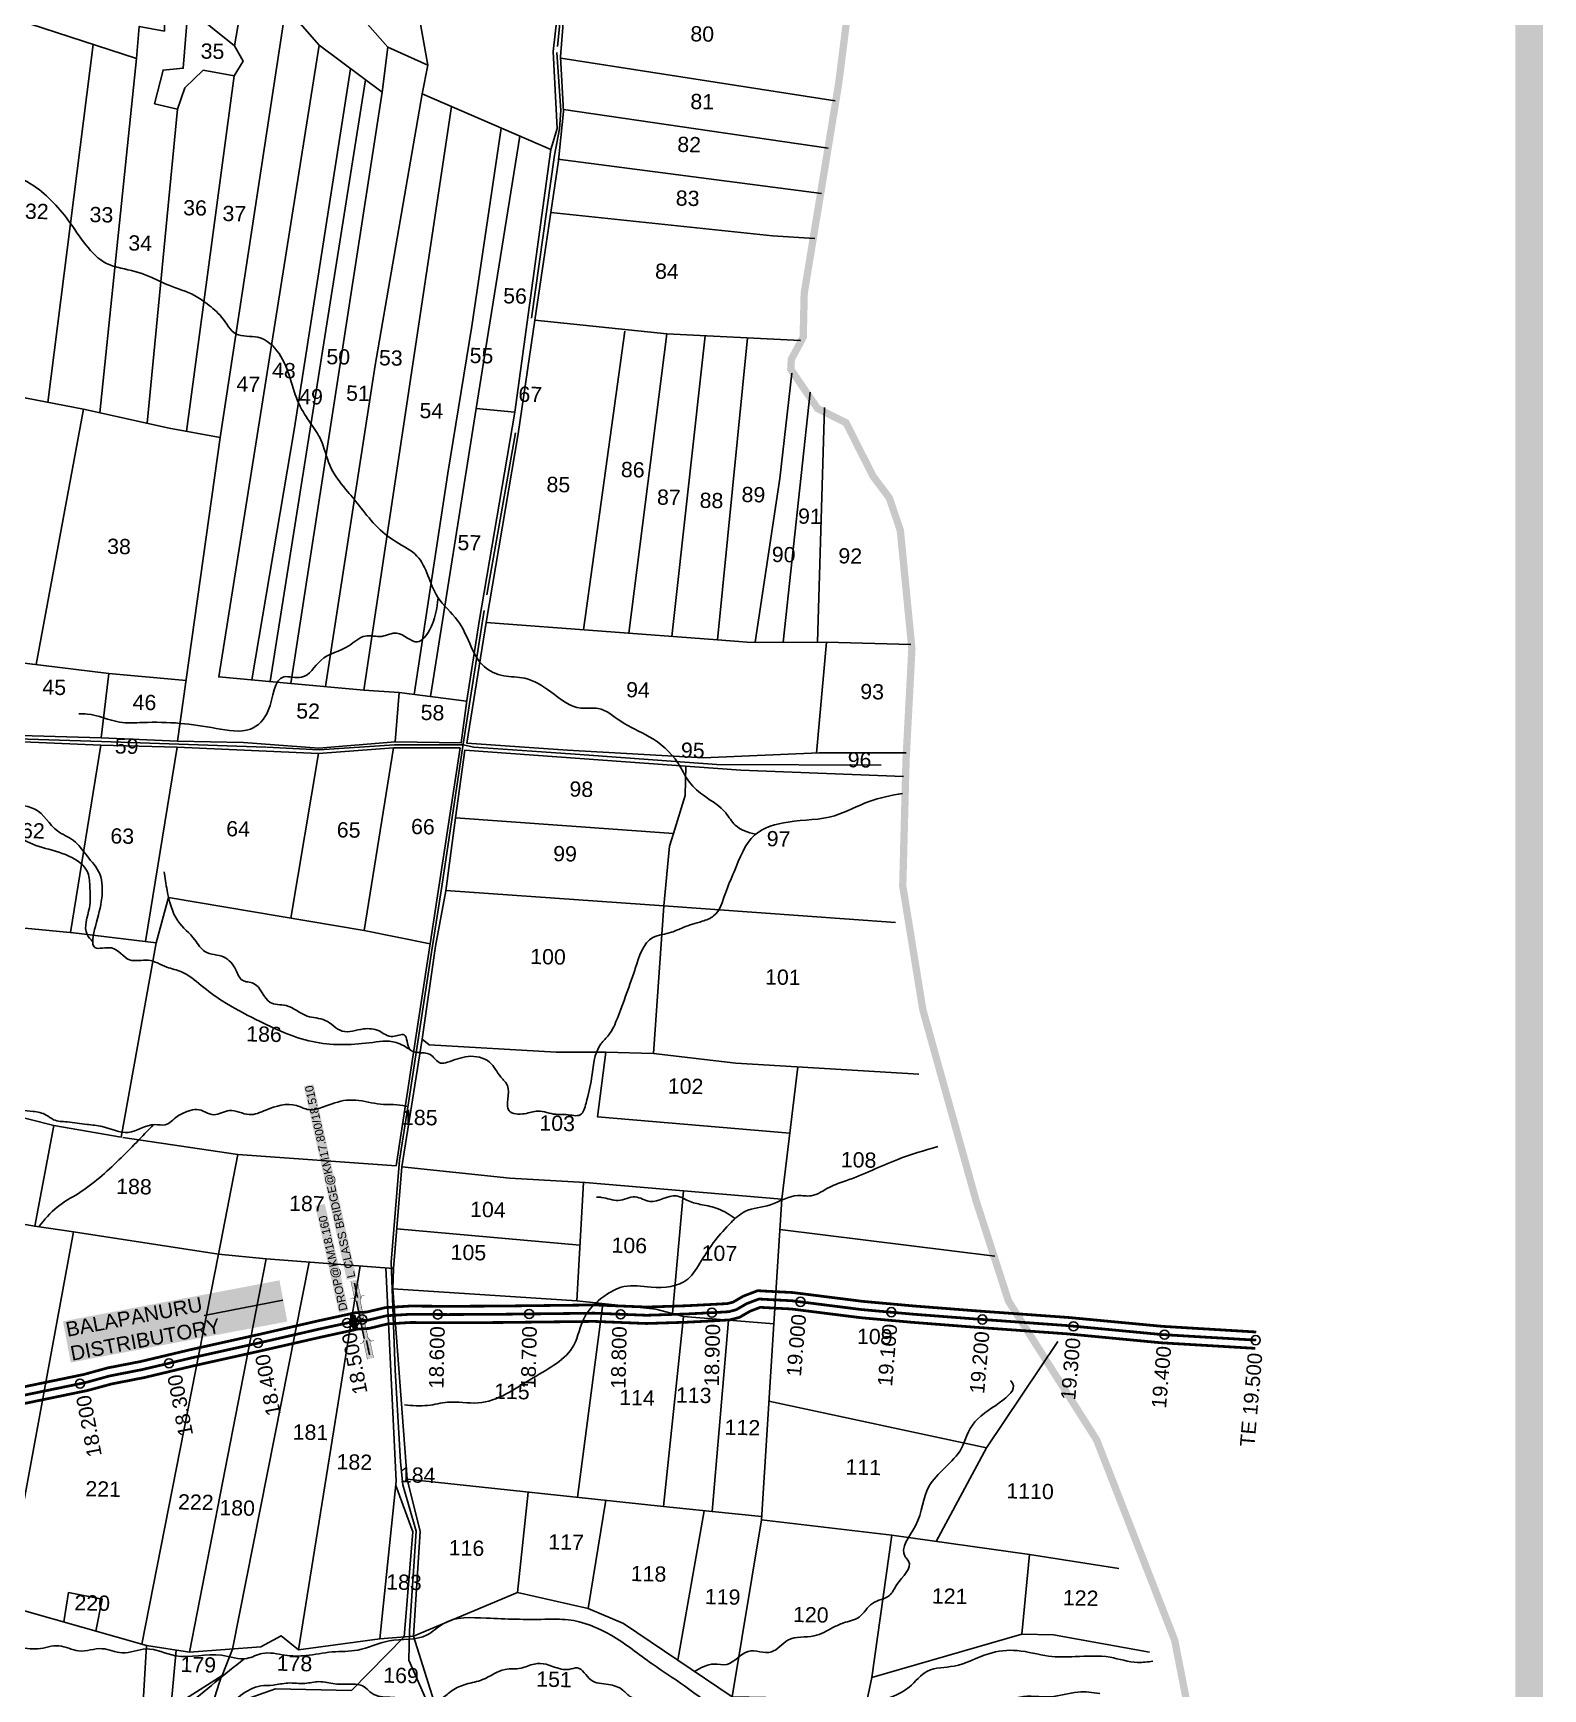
# Model space of a CAD drawing. Header units: millimetres. Extents: x 191342 to 235284, y 1600297 to 1616674.
# Drawn here: x 200429 to 202081, y 1607092 to 1608904 of the extents above; entities that cross this region are included whole.
import ezdxf
from ezdxf.enums import TextEntityAlignment as Align

# ---------------------------------------------------------------- set-up
doc = ezdxf.new("R2010")
doc.units = ezdxf.units.MM
doc.header["$LTSCALE"] = 15
doc.header["$PDMODE"] = 32
doc.header["$PDSIZE"] = 10
for name, pattern in [('ACAD_ISO02W100', [15, 12, -3]), ('ACAD_ISO03W100', [30, 12, -18]), ('HIDDEN2', [0.1875, 0.125, -0.0625])]:
    doc.linetypes.add(name, pattern=pattern)
for name, color, linetype in [('CANAL1', 7, 'Continuous'), ('CSMark', 72, 'Continuous'), ('PAPER SIZE', 5, 'Continuous'), ('PLOTS', 7, 'Continuous'), ('PLOTS NO', 7, 'Continuous'), ('ROADS', 1, 'Continuous'), ('STREAMS', 4, 'Continuous'), ('STRUCTURE', 5, 'Continuous'), ('text2', 7, 'Continuous'), ('VILLAGE BOUNDRY', 5, 'Continuous')]:
    doc.layers.add(name, color=color, linetype=linetype)
doc.styles.get("Standard").update_dxf_attribs({"font": 'arial.ttf'})
doc.dimstyles.get("Standard").update_dxf_attribs({"dimtxt": 0.18, "dimasz": 0.18, "dimexe": 0.18, "dimexo": 0.0625, "dimgap": 0.09, "dimtad": 0, "dimtih": 1, "dimtoh": 1, "dimdec": 4, "dimzin": 0, "dimdsep": 46, "dimtxsty": 'Standard', "dimcen": 0.09, "dimadec": 0, "dimazin": 0, "dimtfac": 1, "dimtdec": 4, "dimtofl": 0, "dimtmove": 0, "dimatfit": 3, "dimfxl": 1, "dimtolj": 1, "dimtzin": 0, "dimarcsym": 0})

# ---------------------------------------------------------------- blocks, each defined once
blk = doc.blocks.new('DROP')
h = blk.add_hatch()
h.set_pattern_fill('ANSI31', color=1, scale=10, angle=45)
h.set_pattern_definition([(90, (-324.4107, -25.7687), (-1.25, 0), [])])
h.paths.add_polyline_path([(-9.9, -4.3), (-13.8, 4.1), (13.8, 4.1), (10.2, -4.3)])
at = {"layer": 'STRUCTURE', "color": 5, "const_width": 0.49}
blk.add_lwpolyline([(-9.9, -4.3), (-13.8, 4.1), (13.8, 4.1), (10.2, -4.3), (-9.9, -4.3)], dxfattribs=at)
at = {"layer": 'STRUCTURE', "color": 5}
blk.add_circle((0, 0), 1.33, dxfattribs=at)
blk = doc.blocks.new('SLB')
at = {"layer": 'STRUCTURE'}
h = blk.add_hatch(dxfattribs=at)
h.set_pattern_fill('DOTS', color=6, scale=20, angle=320.3722, style=0)
h.set_pattern_definition([(320.372247934, (-159.4327, -72.9564), (1.2786241598, 0.5641323054), [0, -1.25])])
h.paths.add_polyline_path([(769699.5, 1706871.1), (769699.5, 1706861.1), (769729.1, 1706861.1), (769732.1, 1706863.1), (769792.1, 1706863.1), (769795.1, 1706861.1), (769824.7, 1706861.1), (769824.7, 1706871.1), (769795.1, 1706871.1), (769792.1, 1706869.1), (769732.1, 1706869.1), (769729.1, 1706871.1)])
at = {"layer": 'STRUCTURE', "color": 6, "linetype": 'ACAD_ISO02W100', "ltscale": 0.5, "const_width": 0.5}
for points in [[(769699.5, 1706871.1), (769729.1, 1706871.1)], [(769699.5, 1706861.1), (769729.1, 1706861.1)], [(769795.1, 1706871.1), (769824.7, 1706871.1)], [(769795.1, 1706861.1), (769824.7, 1706861.1)]]:
    blk.add_lwpolyline(points, dxfattribs=at)
at = {"layer": 'STRUCTURE', "color": 6, "const_width": 0.628}
for points in [[(769726.1, 1706877.1), (769726.1, 1706873.1), (769732.1, 1706869.1), (769792.1, 1706869.1), (769798.1, 1706873.1), (769798.1, 1706877.1)], [(769726.1, 1706855.1), (769726.1, 1706859.1), (769732.1, 1706863.1), (769792.1, 1706863.1), (769798.1, 1706859.1), (769798.1, 1706855.1)]]:
    blk.add_lwpolyline(points, dxfattribs=at)
at = {"layer": 'STRUCTURE', "color": 6}
blk.add_lwpolyline([(769732.1, 1706863.1), (769792.1, 1706863.1)], dxfattribs=at)
blk.add_lwpolyline([(769732.1, 1706863.1), (769792.1, 1706863.1)], dxfattribs=at)
at = {"layer": 'STRUCTURE', "color": 0}
blk.add_circle((769762.1, 1706866.1), 1.24, dxfattribs=at)
for points in [[(769703.8, 1706866), (769726.7, 1706866)], [(769818.6, 1706865.8), (769795.7, 1706865.8)]]:
    blk.add_leader(points, dimstyle='Standard', override={"dimasz": 10, "dimgap": 0.09, "dimtad": 0}, dxfattribs=at)

msp = doc.modelspace()

# ---------------------------------------------------------------- linework, layer by layer
at = {"layer": 'CANAL1', "color": 200, "const_width": 3}
for points in [[(200388.5, 1607416), (200484.7, 1607435.9), (200510.5, 1607443), (200547, 1607450.1), (200601.3, 1607463), (200675.6, 1607479.5), (200739.5, 1607494.2), (200763.9, 1607499.5), (200781.5, 1607503.4), (200793.7, 1607504.1), (200814.4, 1607509), (200841.6, 1607510.7), (200882.9, 1607510.4), (200940.2, 1607510.7), (201043.1, 1607511.9), (201100, 1607509.6), (201143.1, 1607511), (201174.2, 1607512.6), (201188.6, 1607513.4), (201194.8, 1607515), (201205.7, 1607521.4), (201221.6, 1607527.5), (201239.7, 1607526.5), (201259.8, 1607525.5), (201336.7, 1607515.8), (201393.4, 1607510.7), (201460, 1607505.5), (201561.5, 1607498.2), (201664.3, 1607488.5), (201767.1, 1607482.3)], [(200392.1, 1607398.4), (200489, 1607418.4), (200514.6, 1607425.4), (200550.9, 1607432.5), (200605.3, 1607445.5), (200679.6, 1607462), (200743.5, 1607476.6), (200767.8, 1607481.9), (200784, 1607485.5), (200796.4, 1607486.2), (200817.1, 1607491.2), (200842.1, 1607492.7), (200882.9, 1607492.4), (200940.3, 1607492.7), (201042.8, 1607493.9), (201099.9, 1607491.6), (201143.9, 1607493), (201175.2, 1607494.6), (201191.5, 1607495.6), (201201.7, 1607498.3), (201213.5, 1607505.1), (201224.5, 1607509.3), (201238.8, 1607508.5), (201258.2, 1607507.5), (201334.8, 1607497.9), (201391.9, 1607492.8), (201458.7, 1607487.6), (201560, 1607480.3), (201663, 1607470.5), (201766.1, 1607464.4)]]:
    msp.add_lwpolyline(points, dxfattribs=at)
at = {"layer": 'CANAL1', "color": 3, "linetype": 'HIDDEN2', "ltscale": 4, "true_color": 0x00ff00, "const_width": 3}
msp.add_lwpolyline([(200390.3, 1607407.2), (200486.9, 1607427.1), (200512.6, 1607434.2), (200548.9, 1607441.3), (200603.3, 1607454.2), (200677.6, 1607470.7), (200741.5, 1607485.4), (200765.9, 1607490.7), (200782.7, 1607494.5), (200789.3, 1607494.8), (200795, 1607495.2), (200815.8, 1607500.1), (200841.8, 1607501.7), (200882.9, 1607501.4), (200940.2, 1607501.7), (201043, 1607502.9), (201099.9, 1607500.6), (201143.5, 1607502), (201174.7, 1607503.6), (201190.1, 1607504.5), (201198.3, 1607506.7), (201209.6, 1607513.3), (201223.1, 1607518.4), (201239.3, 1607517.5), (201259, 1607516.5), (201335.7, 1607506.8), (201392.7, 1607501.7), (201459.3, 1607496.6), (201560.7, 1607489.3), (201663.7, 1607479.5), (201766.6, 1607473.4)], dxfattribs=at)
at = {"layer": 'PLOTS', "color": 0}
for points in [[(200605.2, 1609101), (200654.9, 1609070.1), (200640.8, 1609041.8), (200783.9, 1608925.8), (200816.9, 1608888), (200860.9, 1608868.5), (200848.6, 1608937.7), (200793.7, 1608966.3), (200783.9, 1608925.8)], [(200307.1, 1608952.2), (200542.1, 1608875.7), (200545.1, 1608910.9), (200572.7, 1608905.8), (200573.1, 1608920.7), (200602, 1609032.8), (200569.5, 1609078.6)], [(200860.9, 1608868.5), (200854.8, 1608837), (200995.3, 1608776.2), (201002.5, 1608799.1), (200997.9, 1608883.5), (201007.9, 1608970.6), (201015.1, 1609045.6)], [(201021.8, 1609046.6), (201012.4, 1608961.4), (201006.1, 1608877.5), (201009.4, 1608817.7), (201004.9, 1608775), (201003.7, 1608763.7), (200978, 1608589.5), (200959.7, 1608465.2), (200924.5, 1608258.8), (201177.7, 1608239.6), (201210.1, 1608237.2), (201222.2, 1608236.9), (201297.1, 1608237.2), (201389.2, 1608234.5)], [(200573.1, 1608920.7), (200597, 1608914.4), (200597.4, 1608931.2), (200649.3, 1608889.5), (200664, 1608974.7), (200708.3, 1608947.2), (200705.4, 1608931.9), (200741.9, 1608890.3), (200811, 1608838.8), (200816.9, 1608888)], [(200705.4, 1608931.9), (200633.8, 1608461)], [(200553.6, 1608476.6), (200587, 1608820.4), (200561.8, 1608826.2), (200571.1, 1608863.1), (200593.3, 1608865.2), (200597, 1608914.4)], [(200445.2, 1608499.5), (200494.6, 1608891.2)], [(200649.3, 1608889.5), (200658.7, 1608872.9), (200648.9, 1608856.8), (200615.2, 1608863), (200595, 1608843.5), (200587, 1608820.4)], [(200741.9, 1608890.3), (200632.1, 1608199.1), (200710.9, 1608191.9), (200790.8, 1608184.6), (200829.4, 1608182.1), (200903.3, 1608172.4)], [(200542.1, 1608875.7), (200502.1, 1608487.9)], [(200668.1, 1608195.9), (200714.8, 1608471.7), (200776.4, 1608864.5)], [(201306.3, 1608829.6), (201006.2, 1608876.2)], [(200596.7, 1608467.8), (200648.9, 1608856.8)], [(200792.5, 1608852.5), (200688.3, 1608194)], [(200710.9, 1608191.9), (200811, 1608838.8)], [(200748.9, 1608188.5), (200803.2, 1608540.1), (200854.8, 1608837)], [(200886.6, 1608823.2), (200790.8, 1608184.6)], [(201009.3, 1608819.9), (201298.7, 1608777.5)], [(200845.8, 1608179.9), (200882.8, 1608421.9), (200909, 1608582.8), (200941.2, 1608799.6)], [(200961.3, 1608790.9), (200925.8, 1608568.4), (200913.6, 1608492.9), (200863.6, 1608177.6)], [(200165.7, 1608560.9), (200188.7, 1608557.1), (200240.3, 1608546.3), (200421.6, 1608504.1), (200484.1, 1608491.9), (200577.7, 1608471.3), (200633.8, 1608461), (200587.1, 1608128.8), (200659.1, 1608127.3), (200741.4, 1608121.1), (200825.2, 1608128.2), (200897.3, 1608126.8), (200903.5, 1608173.3), (200917.1, 1608259.7), (200956.1, 1608488.9), (200995.3, 1608776.2)], [(201291.4, 1608728.1), (201003.2, 1608765.8)], [(200995.4, 1608707.3), (201237.8, 1608681.9), (201284.2, 1608678.8)], [(201268.5, 1608567.3), (201268.5, 1608567.3), (201122.2, 1608574.5), (200978, 1608589.5)], [(201031, 1608250.8), (201076.2, 1608577.4)], [(201122.2, 1608574.5), (201080.8, 1608247)], [(201127.9, 1608243.4), (201164.2, 1608572.4)], [(201210.6, 1608570.1), (201177.7, 1608239.6)], [(201218.9, 1608237), (201245.9, 1608416.1), (201259.2, 1608531.6)], [(201279, 1608510.6), (201249.4, 1608237)], [(200484.1, 1608491.9), (200432.2, 1608212.7)], [(200913.6, 1608492.9), (200956.1, 1608488.9)], [(201287.2, 1608237.1), (201294.9, 1608493.8)], [(200596.4, 1608195), (200511.8, 1608202.8), (200401.6, 1608216.5), (200285.4, 1608232.6), (200122, 1608279.4)], [(200924.5, 1608258.8), (200903.5, 1608126.6), (201013.7, 1608118.9), (201162, 1608110.6), (201288.8, 1608115.9), (201384, 1608116.1)], [(201286.2, 1608115.8), (201297.1, 1608237.2)], [(200511.8, 1608202.8), (200503.6, 1608132.4)], [(200829.4, 1608182.1), (200825.2, 1608128.2)], [(200587.1, 1608128.8), (200503.6, 1608132.4), (200390.2, 1608135.6), (200278.4, 1608141.8), (200101.9, 1608154.9)], [(200100.7, 1608146.6), (200282.4, 1608133.1), (200392.3, 1608129), (200503, 1608124.6), (200586.6, 1608122.3), (200741.3, 1608115.3), (200823.3, 1608121.6), (200896.1, 1608121.4), (200826.1, 1607664.3)], [(200503, 1608124.6), (200469.8, 1607919.3)], [(200552, 1607909.5), (200586.6, 1608122.3)], [(200791.2, 1607921.6), (200823.3, 1608121.6)], [(201381.3, 1608090.3), (201203.3, 1608097.1), (200901.2, 1608118.8), (200891, 1608044.8), (200880.6, 1607965), (200869.1, 1607904.5), (200854.5, 1607802.6), (200862.2, 1607796.7), (201001.4, 1607788.5), (201055.7, 1607788.5), (201107.8, 1607787), (201197.7, 1607776.4), (201398.1, 1607764.4)], [(200741.3, 1608115.3), (200711, 1607935.1)], [(201107.8, 1607787), (201119.1, 1607948.7), (201125.2, 1608013.9), (201129.7, 1608027.9), (201142.2, 1608069.4), (201143.2, 1608101.4)], [(201129.7, 1608027.9), (200891, 1608044.8)], [(200366.2, 1607929.2), (200473.1, 1607919), (200563.5, 1607908.1), (200577.1, 1607957.6), (200791.2, 1607921.6), (200863.3, 1607907.1)], [(201119.1, 1607948.7), (200880.6, 1607965.5)], [(201119.1, 1607948.7), (201372.6, 1607930.2)], [(200226.6, 1607765.1), (200451.6, 1607708.1), (200525.4, 1607695.5), (200563.5, 1607908.1)], [(200854.5, 1607802.6), (200832.4, 1607662.9), (200950.4, 1607650.6), (201033.1, 1607645.8), (201248.1, 1607627.6), (201265.6, 1607772.3)], [(201055.7, 1607788.5), (201046.3, 1607717.9), (201256.9, 1607700)], [(200047.6, 1607660.2), (200414.6, 1607594), (200415.8, 1607600.7), (200430.8, 1607598), (200451.6, 1607708.1)], [(200527.1, 1607695.2), (200652.9, 1607676.6), (200826.1, 1607664.3)], [(200631.8, 1607567.3), (200652.9, 1607676.6)], [(200832.4, 1607662.9), (200823.2, 1607551.9), (200822.7, 1607529.6), (200838.3, 1607321.3), (201118.5, 1607291.5), (201172, 1607285.8), (201226, 1607280.5)], [(201023.7, 1607516.4), (201031.1, 1607646)], [(201140.6, 1607636.7), (201128.4, 1607502.4)], [(201248.1, 1607627.6), (201239.3, 1607491.1)], [(200398.2, 1607183.3), (200473, 1607591.9), (200430.8, 1607598)], [(200826.8, 1607595.1), (201027.1, 1607577.3)], [(201246, 1607594.5), (201481.1, 1607565.1)], [(200547.8, 1607140.9), (200631.8, 1607567.3), (200473, 1607591.9)], [(200599.9, 1607131.8), (200684, 1607562.3)], [(200631.8, 1607567.3), (200684, 1607562.3), (200823.2, 1607551.9)], [(200730.9, 1607558.8), (200647.3, 1607135.4)], [(200719.5, 1607134.4), (200786.8, 1607554.6)], [(200814.8, 1607552.5), (200826.3, 1607319.2), (200808.3, 1607146.7), (200845, 1607149.4)], [(200822.7, 1607529.6), (201023.7, 1607516.4), (201110.1, 1607507.2), (201140.5, 1607499.2), (201239.3, 1607491.1)], [(201024.5, 1607301.5), (201052.3, 1607513.3)], [(201140.5, 1607499.2), (201118.5, 1607291.5)], [(201172, 1607285.8), (201189.9, 1607495.2)], [(201239.3, 1607491.1), (201225.8, 1607276.9), (201368.5, 1607259.9), (201519.1, 1607238.7), (201616.8, 1607223.4)], [(201234, 1607406.7), (201472.2, 1607355.7), (201550.2, 1607471.8)], [(201472.2, 1607355.7), (201416.9, 1607253.1)], [(200838.3, 1607321.3), (200852.4, 1607263.9), (200845, 1607149.4), (200873.5, 1607059), (200892.8, 1606923.7), (200905.4, 1606778.8), (200946, 1606741.1), (200943, 1606669.2), (200974.6, 1606667.9), (200997.8, 1606733.9), (201094.1, 1606699.9), (201148.7, 1606695.4), (201361.3, 1606702.7), (201508.7, 1606751.3), (201615.9, 1606760.1), (201715.5, 1606780.7)], [(200825.8, 1607314.5), (200844.4, 1607263.8), (200835, 1607148.7)], [(200958.9, 1607197.2), (200970.6, 1607307.2)], [(201036.1, 1607179.7), (201055.4, 1607298.2)], [(201163.2, 1607286.7), (201134.5, 1607123.2)], [(201193.9, 1607083.2), (201225.8, 1607276.9)], [(201346.7, 1607104.1), (201368.6, 1607259.9)], [(201510.5, 1607151.7), (201519.1, 1607238.7)], [(200159.6, 1607039.5), (200205.4, 1607017.7), (200224.7, 1607023.3), (200244.8, 1607004.2), (200480.3, 1606913.7), (200503.4, 1606977.5), (200547.3, 1607040.2), (200553, 1607139.4), (200347.5, 1607197.7), (200337.5, 1607135.4), (200346.4, 1607128.7), (200317.7, 1606976.2)], [(200462.6, 1607165), (200467.6, 1607197.2), (200504.6, 1607190), (200497.6, 1607155.1)], [(201650.4, 1607131.9), (201545.4, 1607150.9), (201510.5, 1607151.7), (201346.7, 1607104.1), (201341.3, 1607080.1), (201193.9, 1607083.2), (201075, 1607163.2), (201036.1, 1607179.7), (200958.9, 1607197.2), (200845, 1607149.4)], [(200808.3, 1607146.7), (200719.5, 1607134.4), (200700.3, 1607149.8), (200678, 1607137.8), (200599.9, 1607131.8), (200553, 1607139.4)], [(200610.3, 1607028.1), (200638.7, 1607047), (200652.8, 1607077.3), (200694.1, 1607091.8), (200777.3, 1607090), (200835, 1607148.7)], [(200547.3, 1607040.2), (200579.6, 1607070.7), (200636, 1607106.5), (200647.3, 1607135.4)], [(200585.5, 1607134.1), (200579.6, 1607070.7)], [(200517.9, 1606743), (200556.4, 1606809.8), (200576.3, 1606862.6), (200548, 1606948.7), (200590.5, 1606994.9), (200637.5, 1606997.8), (200638, 1607023.3), (200610.3, 1607028.1), (200635.1, 1607105.9)]]:
    msp.add_lwpolyline(points, dxfattribs=at)
at = {"layer": 'ROADS', "linetype": 'ACAD_ISO03W100'}
for points in [[(201020.2, 1609068), (201002.1, 1608882.5), (201006.3, 1608818.8), (201004.8, 1608798.8), (200999.5, 1608770), (200956.7, 1608466.1), (200922.3, 1608271.7), (200899.1, 1608123.4), (200876.3, 1607969.8), (200866, 1607904.8), (200839.7, 1607733.2), (200829.9, 1607670.3), (200820.6, 1607558.6), (200825.1, 1607440.7), (200831, 1607340.4), (200833.3, 1607315.2), (200848, 1607264.4), (200840.7, 1607155.4), (200840, 1607123.1), (200870, 1607054.9), (200881.7, 1606977.8), (200886.9, 1606934.6), (200898, 1606811.3), (200902.5, 1606762)], [(200101.5, 1608151.8), (200119.4, 1608149.5), (200347, 1608134.4), (200423.1, 1608131), (200503.7, 1608128.3), (200684.2, 1608122.1), (200741.9, 1608119.2), (200824.5, 1608124.9), (200899.3, 1608124.7), (200911.1, 1608122.1), (200985.1, 1608117), (201021.9, 1608114.4), (201176.9, 1608103.3), (201382.6, 1608102.5)]]:
    msp.add_lwpolyline(points, dxfattribs=at)
at = {"layer": 'STREAMS'}
for points in [[(201219.4, 1608026.9), (201197.2, 1608036.8), (201186.8, 1608050.3), (201163.7, 1608068.6), (201147, 1608083.9), (201134.3, 1608105.1), (201103, 1608133.7), (201071.9, 1608150.6), (201047.3, 1608164.5), (201028.4, 1608164.9), (200995.3, 1608182.9), (200966.8, 1608197.6), (200943.8, 1608200.4), (200922.4, 1608210.4), (200906.7, 1608235.6), (200893.3, 1608260.9), (200871.5, 1608286.6), (200848.9, 1608331.4), (200826.1, 1608347), (200803.6, 1608365), (200785.4, 1608387), (200771.1, 1608404.3), (200753.5, 1608430.8), (200743.7, 1608458.7), (200732.9, 1608476.2), (200719.9, 1608497.7), (200698, 1608552.9), (200674.9, 1608570.7), (200651.1, 1608574.3), (200635.2, 1608592.8), (200619.5, 1608607.2), (200605.6, 1608616.5), (200577.5, 1608627.6), (200558.8, 1608636.2), (200528.9, 1608645.6), (200512.8, 1608650), (200469.9, 1608695.3), (200429.7, 1608736.4), (200397.7, 1608752.7), (200371.6, 1608764.8), (200347.4, 1608783.9), (200331.7, 1608795.1), (200302.4, 1608825.3), (200255.9, 1608848.6), (200228.3, 1608858.5), (200212.8, 1608875.3)], [(200872.1, 1608285.7), (200862.6, 1608250.1), (200849.5, 1608237.5), (200826.9, 1608247), (200810.5, 1608243.5), (200792.3, 1608243.8), (200774.4, 1608233.2), (200743.7, 1608217.2), (200722.7, 1608198.7), (200703.2, 1608199.1), (200686.3, 1608162.3), (200666.7, 1608142), (200629.1, 1608142.8), (200589.8, 1608148.3), (200548.9, 1608149.2), (200523.5, 1608149.7), (200488.1, 1608158.4), (200479.1, 1608158.6)], [(201380.3, 1608071.7), (201343.5, 1608062.8), (201305.8, 1608047.2), (201255.1, 1608040.3), (201218.7, 1608026.3), (201195.9, 1607986), (201186.3, 1607962.4), (201173.5, 1607937.6), (201160.9, 1607931.7), (201140.1, 1607924.9), (201127.5, 1607919.7), (201107.1, 1607913.9), (201087.8, 1607880.2), (201082.3, 1607864), (201068.2, 1607825.8), (201058.8, 1607807.4), (201050.2, 1607797.5), (201039.9, 1607759.7), (201034, 1607732.7), (201027.6, 1607720), (201012.1, 1607720.3), (201000.8, 1607720.5), (200981.2, 1607724), (200966.7, 1607721.2), (200949.7, 1607724.3), (200948, 1607752), (200940.7, 1607761.2), (200928.4, 1607777.5), (200904.8, 1607783.8), (200882.2, 1607777.5), (200874.8, 1607776.6), (200863.2, 1607786), (200849.4, 1607788.1), (200841.3, 1607791.5), (200834.9, 1607807.4), (200822.5, 1607805.7), (200807.4, 1607811.7), (200790.4, 1607813.9), (200767.2, 1607811.5), (200748.6, 1607823.3), (200728.8, 1607828), (200705.7, 1607839.5), (200688.2, 1607842.9), (200670.1, 1607863.7), (200657.9, 1607867.2), (200650.7, 1607878.7), (200637.9, 1607892.4), (200616.9, 1607898.6), (200606, 1607911.3), (200587.4, 1607932.1), (200575.6, 1607965.5), (200572.2, 1607986)], [(200560.7, 1607709.2), (200522.9, 1607670.6), (200478.5, 1607634), (200455.4, 1607619), (200435.2, 1607597.4)], [(201418.6, 1607685.1), (201374.9, 1607671.1), (201318.2, 1607647.7), (201300.6, 1607640.9), (201280.2, 1607631.3), (201265.6, 1607631.6), (201235.6, 1607621.5), (201207.8, 1607614.1), (201192.5, 1607602.1), (201160.2, 1607560.5), (201145.1, 1607540.1), (201105.2, 1607531.3), (201075.3, 1607532), (201053.4, 1607521.2), (201032.1, 1607498.3), (201020.5, 1607468), (200976.1, 1607432.2), (200915.8, 1607404.7), (200882.4, 1607405.4), (200860.9, 1607402), (200835.2, 1607402.5)], [(201197.1, 1607606.5), (201178.5, 1607617.1), (201160.8, 1607621.6), (201146, 1607625.8), (201132.8, 1607631.2), (201103.8, 1607625.2), (201087.7, 1607630.1), (201069.1, 1607626.2), (201051, 1607629.6), (201045.4, 1607629.7)], [(201152.6, 1607110.9), (201173.9, 1607118.9), (201187.8, 1607118.6), (201211.3, 1607132.8), (201236.7, 1607132.3), (201254.8, 1607145.1), (201283.5, 1607149.8), (201303.9, 1607158.8), (201315.6, 1607164), (201332.6, 1607170.3), (201347.3, 1607185.4), (201365.8, 1607193.9), (201374.1, 1607206), (201386.7, 1607231.6), (201383.1, 1607236.4), (201394.3, 1607270.2), (201409, 1607313.4), (201444.4, 1607354.5), (201459.4, 1607384), (201498.5, 1607428.8), (201498.3, 1607429)], [(201654, 1607122.1), (201637.4, 1607120.7), (201607.2, 1607126.4), (201568.9, 1607127.1), (201540, 1607127.7), (201505.6, 1607133.7), (201474.4, 1607130.3), (201436.5, 1607116.7), (201407.6, 1607111.3), (201387.4, 1607093.8), (201349.6, 1607076.6), (201319.1, 1607066.7), (201300.2, 1607064.1), (201256.5, 1607061.7), (201226.9, 1607066.9), (201189.7, 1607067.7), (201141.7, 1607095), (201106.2, 1607119.2), (201061.4, 1607150.5), (201014.2, 1607167.4), (200988.8, 1607167.9), (200924.8, 1607169.2), (200877.6, 1607163.1), (200860.2, 1607150.9), (200818.4, 1607144.3), (200784.1, 1607134.2), (200756.2, 1607132.2), (200727.4, 1607128.2), (200704.5, 1607128.7), (200679.7, 1607130.6), (200662.9, 1607125.1), (200635.1, 1607128.6), (200584.9, 1607128), (200552.8, 1607135.5), (200526.3, 1607131.3), (200504.6, 1607135.8), (200478.8, 1607133.3), (200457.3, 1607139), (200434.1, 1607135.6), (200411.9, 1607136.1), (200390.2, 1607132.1), (200369.7, 1607138.5), (200351.5, 1607134.4), (200333.5, 1607129.7), (200310.9, 1607118.9), (200277, 1607116.1), (200265.4, 1607113.2)], [(200660, 1607124.7), (200596.4, 1607072.4), (200527.7, 1606996.3), (200486.2, 1606906.5), (200456.3, 1606851.4), (200445.2, 1606838.4), (200432.8, 1606842.7), (200408.7, 1606834.2), (200401.4, 1606803.3), (200359, 1606799.1), (200315.6, 1606793), (200278.2, 1606801.6), (200221.8, 1606787.3), (200187.2, 1606765.3), (200158.6, 1606744.2), (200149.6, 1606739.6), (200134.1, 1606749.8), (200117.3, 1606786.4), (200110.2, 1606823.4), (200099.5, 1606838.4), (200082, 1606837.6), (200070.3, 1606823.8), (200061.6, 1606807.7), (200054, 1606813.6), (200045.1, 1606813.8), (200040.5, 1606813.9), (200033.1, 1606821.5), (200024.6, 1606813.4), (200018.5, 1606815.8), (200008.4, 1606823.7), (200003.3, 1606824.1)], [(201595.9, 1607086.8), (201572.1, 1607088.3), (201541.7, 1607083.1), (201508.6, 1607082.8), (201493.4, 1607078.1), (201461.9, 1607076.2), (201447.6, 1607069.1), (201434.1, 1607066), (201403.3, 1607060.6), (201385.3, 1607041), (201372.6, 1607027.3), (201352.1, 1607020.1), (201336.2, 1607011.8), (201316.1, 1607007.3), (201305, 1606999.3), (201286.8, 1606988.8), (201253.4, 1606971.3), (201217.1, 1606986), (201188, 1607004), (201173.8, 1607019.5), (201161.9, 1607027.8), (201141.6, 1607051.5), (201130.9, 1607057), (201119.7, 1607061.1), (201102.4, 1607076.1), (201083.1, 1607082.7), (201074.3, 1607090.4), (201058.4, 1607096.7), (201039.1, 1607101.6), (201024.4, 1607114.8), (201015.1, 1607113.1), (200998.3, 1607116.1), (200990.2, 1607118.7), (200977.4, 1607119), (200962.6, 1607114.4), (200945.5, 1607113.1), (200920.7, 1607101.9), (200902.7, 1607096.9), (200887.5, 1607090.1), (200876.1, 1607081.2), (200860.3, 1607074.2), (200827.2, 1607082), (200806.5, 1607084), (200797.4, 1607088.6), (200791.1, 1607094.1), (200775.3, 1607097), (200759.2, 1607097.3), (200741.7, 1607099.7), (200726.4, 1607097.8), (200707.7, 1607098.2), (200691.5, 1607095.9), (200678.3, 1607095), (200637.4, 1607066.3), (200618.6, 1607044.1), (200610.5, 1607028.7), (200620.5, 1607009.5), (200620.4, 1607004.1), (200592.4, 1607002.3), (200572.5, 1606990.4), (200544.5, 1606961.2), (200550.5, 1606916.3), (200544.8, 1606886.7), (200544.3, 1606861.3), (200535.6, 1606829.2), (200535.2, 1606809.8), (200517.3, 1606764.3), (200468.2, 1606777.7), (200432.1, 1606789.4)]]:
    msp.add_spline(points, degree=3, dxfattribs=at)
for points, knots in [([(200841.8, 1607790.9), (200836.7, 1607794.2), (200823.1, 1607802.9), (200785.3, 1607796.2), (200732.4, 1607795.5), (200679.8, 1607820.4), (200639.3, 1607841.5), (200613.3, 1607860.5), (200595, 1607877), (200573.3, 1607880.9), (200556.2, 1607892.4), (200531.7, 1607884.5), (200519.3, 1607907.7), (200489.8, 1607896.8), (200498.6, 1607932.4), (200504.9, 1607953.8), (200505.4, 1607984.4), (200487.6, 1608002.2), (200475.3, 1608021.7), (200449.5, 1608030.3), (200436.1, 1608060.5), (200402.8, 1608057.7), (200394.4, 1608078.9), (200373.9, 1608080.3), (200365.2, 1608104.4), (200352.6, 1608129.1), (200367.1, 1608151.9), (200363.9, 1608177.4), (200373.2, 1608202.6), (200361.9, 1608236.5), (200334.4, 1608255.4), (200305.6, 1608276), (200268.2, 1608280.8), (200226.6, 1608282.2), (200197.1, 1608307.9), (200184, 1608339.8), (200183.3, 1608379.2), (200189.9, 1608421.9), (200202.4, 1608466.6), (200175.5, 1608486.6), (200184.7, 1608511), (200166.9, 1608518), (200161.9, 1608527), (200160.6, 1608529.4)], [0, 0, 0, 0, 16.958264, 45.048314, 104.462666, 168.103157, 208.282035, 235.503451, 260.775069, 276.919984, 297.649849, 317.13284, 339.653109, 357.044382, 379.301937, 409.524264, 435.071345, 458.097904, 479.752402, 499.248658, 532.056599, 562.830508, 574.030349, 590.92895, 612.465988, 641.001289, 665.867356, 681.813468, 713.293793, 739.803339, 777.417581, 806.40631, 840.175262, 883.372621, 923.433412, 943.074356, 981.374648, 1033.219579, 1073.315545, 1097.609749, 1113.331737, 1133.690065, 1141.295552, 1141.295552, 1141.295552, 1141.295552]), ([(200494.2, 1607909.4), (200491.8, 1607911.9), (200482.3, 1607921.8), (200492.6, 1607945.4), (200491.2, 1607967.6), (200489.8, 1607989.6), (200460.7, 1608010.7), (200425.8, 1608011.8), (200400.9, 1608035.3), (200380.7, 1608037.5), (200363.5, 1608056), (200352.7, 1608078), (200351.3, 1608105.9), (200340.7, 1608130.8), (200345, 1608157), (200343.1, 1608181.3), (200352.6, 1608206.3), (200343.7, 1608241.8), (200309.1, 1608255.8), (200276.2, 1608274.3), (200242.5, 1608257), (200213.5, 1608274.7), (200197.6, 1608296.4), (200173.1, 1608321.5), (200146.5, 1608322.8), (200129.7, 1608323.8), (200128.2, 1608323.9)], [0, 0, 0, 0, 9.570652, 37.586947, 60.772861, 76.183844, 97.676337, 154.786346, 171.702154, 192.444903, 209.289238, 241.657867, 260.940081, 288.618698, 317.053451, 335.493433, 357.488483, 393.035436, 425.753785, 460.653562, 495.252407, 520.287669, 549.62236, 574.095015, 617.109808, 621.344025, 621.344025, 621.344025, 621.344025]), ([(200020.8, 1607814.2), (200024.5, 1607812), (200035.4, 1607804.9), (200057.1, 1607812.3), (200080.5, 1607793.8), (200114.4, 1607808.6), (200142.7, 1607778.7), (200178.2, 1607791.3), (200201.4, 1607768.7), (200233.4, 1607775.8), (200263.2, 1607772.1), (200290.8, 1607751.1), (200324.9, 1607753.4), (200356.6, 1607734.4), (200386.6, 1607741), (200406.3, 1607724.5), (200425.6, 1607724.8), (200442.2, 1607721.5), (200452.5, 1607712.5), (200468.8, 1607712.7), (200486.2, 1607709.2), (200508.7, 1607707.8), (200533.8, 1607694.3), (200555.3, 1607712.1), (200575.7, 1607706.8), (200585.5, 1607718.9), (200597.3, 1607723.6), (200611.4, 1607728.2), (200626, 1607715.3), (200645.1, 1607729.1), (200664.5, 1607716.6), (200688.2, 1607727.5), (200711.3, 1607734.9), (200731, 1607723.3), (200750.2, 1607729.5), (200767.4, 1607736.7), (200790.2, 1607735.8), (200808, 1607730.4), (200826.5, 1607731.8), (200835.5, 1607729.6), (200839.7, 1607728.6)], [67.83417, 67.83417, 67.83417, 67.83417, 79.883408, 103.606112, 125.318199, 157.188446, 193.48752, 224.540169, 250.370147, 274.906927, 313.350281, 333.089045, 371.594667, 404.919302, 435.42175, 450.490925, 474.646931, 488.685453, 497.958087, 512.33468, 533.244412, 549.210043, 577.287734, 606.295035, 617.164987, 632.508867, 645.260119, 654.316463, 673.242056, 689.976125, 711.24798, 729.27891, 761.701906, 775.241277, 790.811941, 816.12269, 828.957547, 855.117035, 869.033177, 881.415132, 881.415132, 881.415132, 881.415132])]:
    msp.add_open_spline(points, degree=3, knots=knots, dxfattribs=at)
at = {"layer": 'text2', "color": 5, "const_width": 30}
msp.add_lwpolyline([(191356.9, 1613873.6), (202065.7, 1613873.6), (202065.7, 1600312.2), (191356.9, 1600312.2)], close=True, dxfattribs=at)
at = {"layer": 'text2', "color": 2}
for p in [(200871.7, 1607501.5), (200971.7, 1607502.1), (201071.7, 1607501.7), (201171.6, 1607503.4), (201268.5, 1607515.3), (201367.8, 1607504), (200772.6, 1607492.2), (201467.5, 1607496), (201567.2, 1607488.6), (201666.8, 1607479.3), (200675.1, 1607470.2), (201766.6, 1607473.4), (200577.6, 1607448.1), (200480.2, 1607425.7)]:
    msp.add_point(p, dxfattribs=at)
at = {"layer": 'text2', "color": 3}
for p in [(200780, 1607493, 27), (200789, 1607496, 28)]:
    msp.add_point(p, dxfattribs=at)
at = {"layer": 'VILLAGE BOUNDRY', "linetype": 'HIDDEN2', "ltscale": 20, "const_width": 8}
msp.add_lwpolyline([(201723.7, 1606911.5), (201677.9, 1607145), (201592.5, 1607364.3), (201496.1, 1607516.1), (201460.5, 1607626.4), (201402.4, 1607834.8), (201380.4, 1607970.4), (201384, 1608108.5), (201390.4, 1608229.9), (201377.8, 1608359.2), (201365.7, 1608395), (201347.9, 1608418.7), (201318.3, 1608477.3), (201287.2, 1608492.8), (201257.9, 1608535.6), (201258.5, 1608546.7), (201271.5, 1608570.8), (201272.6, 1608618.9), (201310.3, 1608848.4), (201322.1, 1608941.6)], dxfattribs=at)

# ---------------------------------------------------------------- block references
at = {"xscale": 0.7000000000000006, "yscale": 0.7000000000000006, "zscale": 0.7000000000000006, "rotation": 101.3683632389424}
msp.add_blockref('DROP', (200780, 1607493, 27), dxfattribs=at)
at = {"layer": 'STRUCTURE', "color": 0, "xscale": 0.7, "yscale": 0.7, "zscale": 0.7, "rotation": 281.9283921740812}
msp.add_blockref('SLB', (-1079588.4, 1887740.9, 28), dxfattribs=at)

# ---------------------------------------------------------------- texts
at = {"layer": 'CSMark', "color": 1}
for s, rotation, p in [('18.600', 88.7349, (200869.9, 1607420.3)), ('18.700', 88.7349, (200970.6, 1607420.4)), ('18.800', 88.7349, (201069, 1607420.2)), ('18.900', 88.7349, (201171.2, 1607422.8)), ('19.000', 85.0693, (201261, 1607433.7)), ('19.100', 85.0693, (201360.7, 1607423)), ('18.500', 100.7817, (200787.1, 1607414.3)), ('19.200', 85.0693, (201461.5, 1607414.9)), ('19.300', 85.0693, (201561.1, 1607407.9)), ('19.400', 85.0693, (201660.4, 1607398.8)), ('18.400', 100.7817, (200692.2, 1607390.6)), ('TE 19.500', 85.0693, (201757.1, 1607356.7)), ('18.300', 100.7817, (200596.3, 1607368.4)), ('18.200', 100.7817, (200496.4, 1607345.7))]:
    msp.add_text(s, height=16, rotation=rotation, dxfattribs=at).set_placement(p, align=Align.MIDDLE_LEFT)
at = {"layer": 'PLOTS NO'}
for s, p in [('80', (201147.9, 1608894.6)), ('35', (200612.1, 1608875.7)), ('81', (201147.9, 1608820.5)), ('82', (201133.6, 1608773.6)), ('32', (200419.9, 1608700.4)), ('36', (200593, 1608704.3)), ('83', (201131.9, 1608714.8)), ('33', (200490.6, 1608696.8)), ('37', (200636, 1608698)), ('34', (200533, 1608665.7)), ('84', (201109.3, 1608634.8)), ('56', (200943.1, 1608607.9)), ('50', (200749.7, 1608541.3)), ('53', (200807.2, 1608540.1)), ('55', (200906.4, 1608542.6)), ('48', (200690.2, 1608526.3)), ('47', (200651.3, 1608511.4)), ('51', (200771.3, 1608501.4)), ('67', (200959.8, 1608500.2)), ('49', (200719.9, 1608497.7)), ('54', (200851.6, 1608482.3)), ('86', (201071.9, 1608417.8)), ('85', (200990.5, 1608401.5)), ('87', (201111.4, 1608387.6)), ('88', (201158, 1608384.1)), ('89', (201203.9, 1608390.5)), ('91', (201265.7, 1608366.8)), ('57', (200893.1, 1608337.9)), ('38', (200509.8, 1608333.8)), ('90', (201237, 1608324.9)), ('92', (201309.8, 1608323.4)), ('45', (200439, 1608179.7)), ('94', (201077.6, 1608176.9)), ('93', (201333.8, 1608174.9)), ('46', (200537.7, 1608163.2)), ('52', (200716.7, 1608153.7)), ('58', (200852.8, 1608152)), ('59', (200518.2, 1608115.3)), ('95', (201137.6, 1608110.7)), ('96', (201320, 1608100.3)), ('98', (201015.6, 1608068.2)), ('62', (200415.6, 1608022.7)), ('63', (200513.4, 1608016.9)), ('64', (200640.1, 1608024.8)), ('65', (200761.1, 1608023.6)), ('66', (200842.3, 1608027.2)), ('97', (201231.4, 1608013.9)), ('99', (200997.8, 1607997.5)), ('100', (200972.7, 1607885)), ('101', (201229.6, 1607862.6)), ('186', (200662, 1607800.3)), ('102', (201123.2, 1607743.3)), ('185', (200832.4, 1607709.1)), ('103', (200982.7, 1607702.8)), ('108', (201312.5, 1607662.7)), ('188', (200519.7, 1607633.5)), ('187', (200708.9, 1607614.9)), ('104', (200906.9, 1607608.3)), ('105', (200885.6, 1607561.4)), ('106', (201061.6, 1607569.1)), ('107', (201160.2, 1607560.5)), ('109', (201330.2, 1607469.4)), ('115', (200933.2, 1607409.3)), ('114', (201070.1, 1607402.5)), ('113', (201132.1, 1607405.2)), ('181', (200712.8, 1607364.7)), ('112', (201185.4, 1607369.9)), ('182', (200760.8, 1607332.1)), ('111', (201317.6, 1607326.4)), ('184', (200830.1, 1607317.8)), ('221', (200486, 1607302.6)), ('222', (200587.4, 1607288.2)), ('1110', (201493.6, 1607300.3)), ('180', (200632.6, 1607281.9)), ('116', (200883.5, 1607238)), ('117', (200992.5, 1607244.5)), ('183', (200815.1, 1607200.6)), ('118', (201082.7, 1607209.8)), ('220', (200474.1, 1607177.9)), ('119', (201163.8, 1607184.6)), ('121', (201412.1, 1607185.3)), ('122', (201555.4, 1607183.3)), ('120', (201260.2, 1607165)), ('179', (200590.1, 1607110.3)), ('178', (200695.3, 1607111.7)), ('169', (200811.9, 1607098.6)), ('151', (200979.3, 1607094.3))]:
    msp.add_text(s, height=16.7, rotation=358.8145, dxfattribs=at).set_placement(p)
at = {"layer": 'STRUCTURE', "color": 5, "attachment_point": 1, "bg_fill": 1, "box_fill_scale": 1.1, "bg_fill_color": 7, "bg_fill_true_color": 16777215, "bg_fill_transparency": 0}
for s, insert, char_height, width, rotation in [('L CLASS BRIDGE@KM17.800/18.510', (200772.8, 1607540.6), 9, 214.93, 102.5223), ('DROP@KM18.160', (200764.2, 1607504.6), 9, 117.658, 102.5223), ('{\\C1;BALAPANURU DISTRIBUTORY}', (200463.5, 1607492.7), 16, 237.917, 10.7164)]:
    msp.add_mtext(s, dxfattribs=dict(at, insert=insert, char_height=char_height, width=width, rotation=rotation))

# ---------------------------------------------------------------- leaders
at = {"layer": 'PAPER SIZE', "color": 1}
msp.add_leader([(200702.2, 1607517), (200616.2, 1607500.3)], dimstyle='Standard', override={"dimasz": 40, "dimgap": 0.09, "dimtad": 0, "dimtfill": 2, "dimtfillclr": 5}, dxfattribs=at)

doc.saveas('drawing.dxf')
